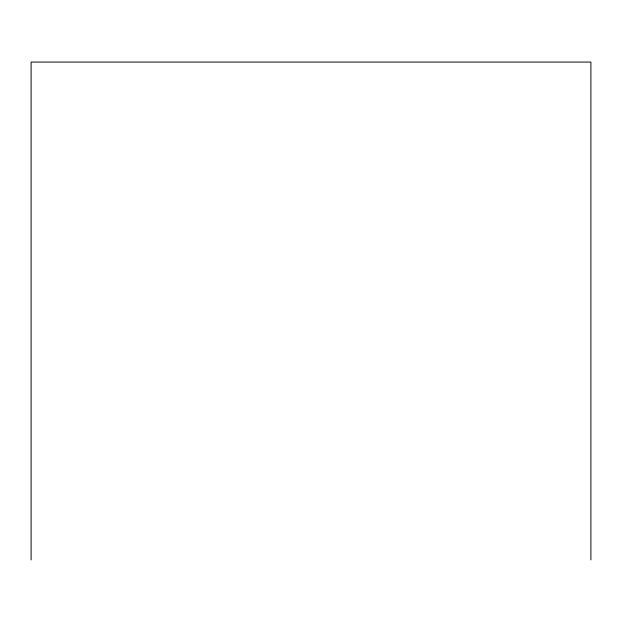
<?xml version="1.0" encoding="UTF-8"?>
<svg xmlns="http://www.w3.org/2000/svg" width="622" height="622" viewBox="0 0 622 622"><rect width="100%" height="100%" fill="white"/><g stroke="black" fill="none" stroke-linecap="round" stroke-linejoin="round"><path stroke-width="0.93" d="M590.9 559.932L590.9 62.068L31.1 62.068L31.1 559.932"/></g></svg>
